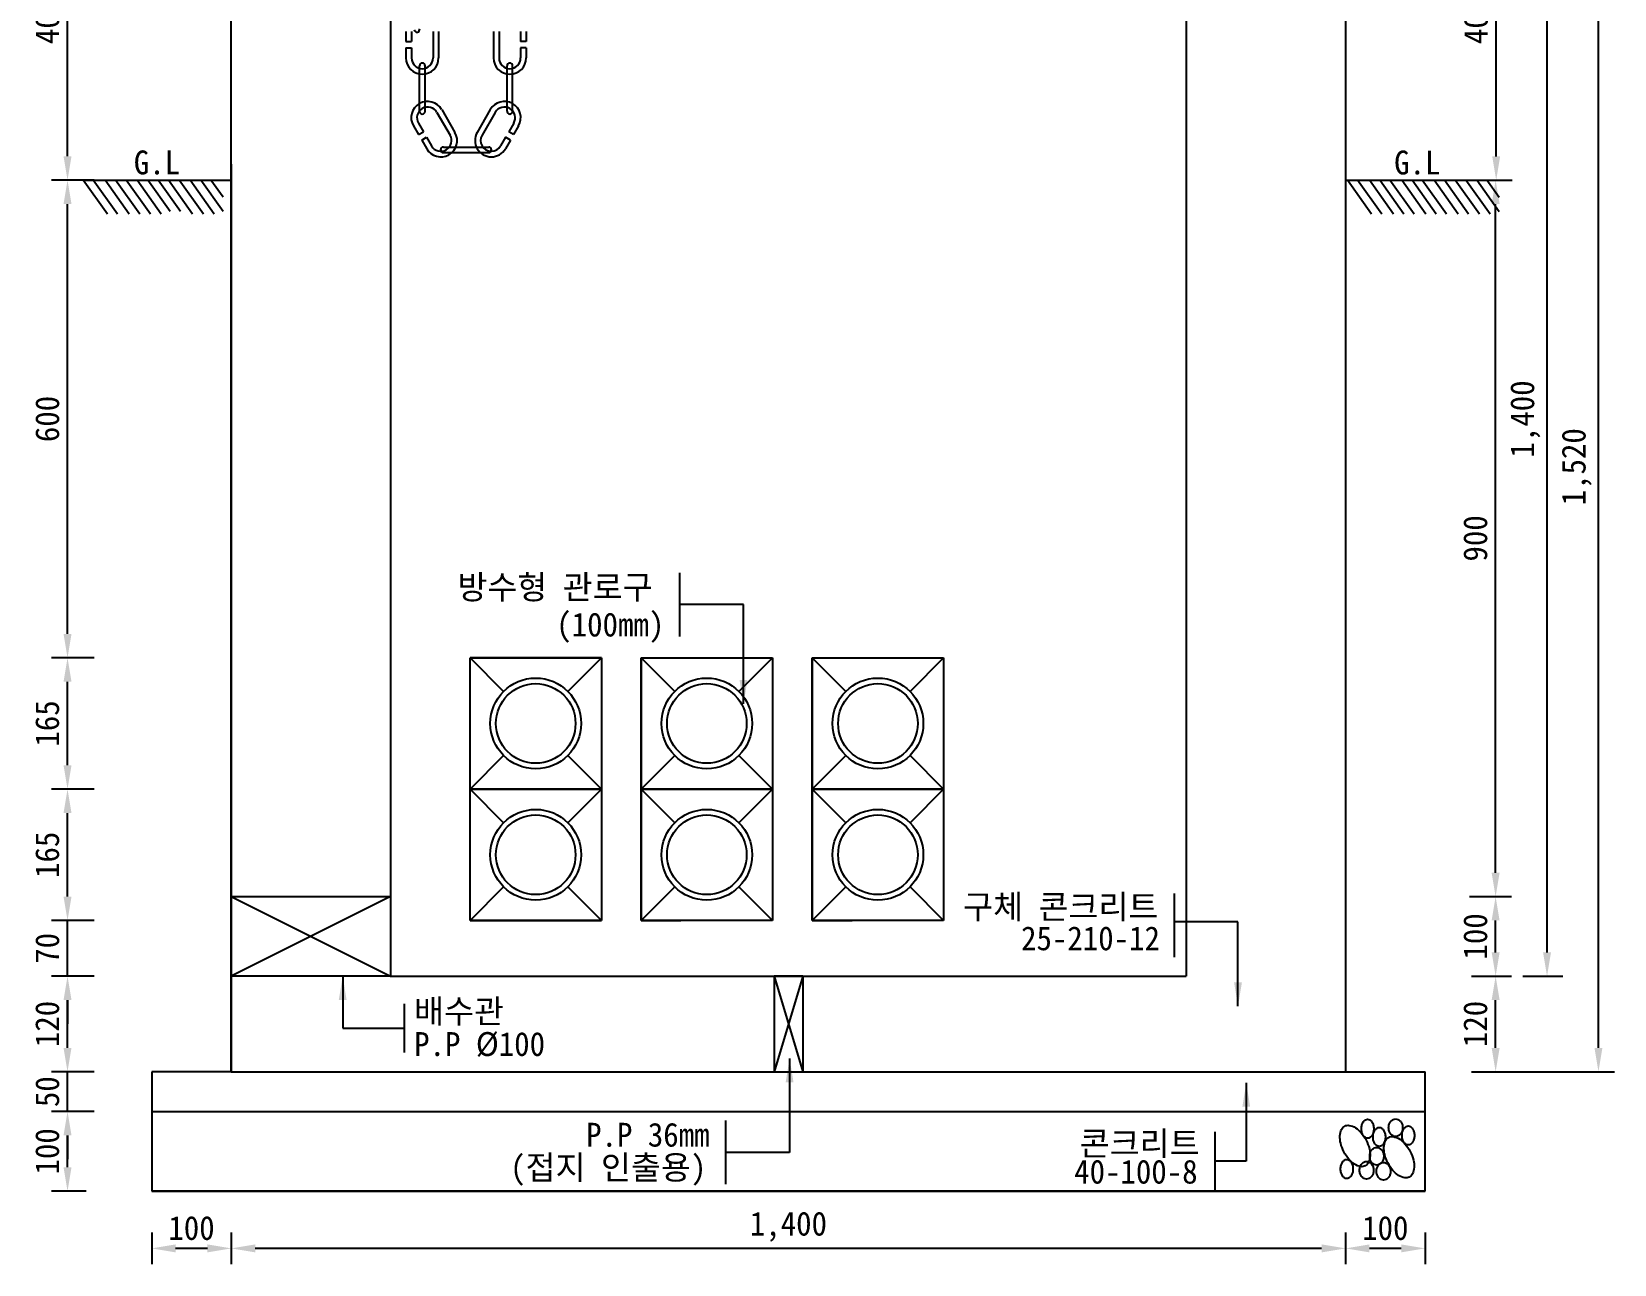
# Model space of a CAD drawing. Header units: millimetres. Extents: x 250 to 8210, y 580 to 5740.
# Drawn here: x 4670 to 6658, y 3254 to 4803 of the extents above; entities that cross this region are included whole.
import ezdxf

# ---------------------------------------------------------------- set-up
doc = ezdxf.new("R2010")
doc.units = ezdxf.units.MM
doc.header["$LTSCALE"] = 400
for name, color, linetype in [('ED-MANH', 3, 'Continuous'), ('ED-MISC', 3, 'Continuous'), ('ED-NEWC', 4, 'Continuous'), ('TT-BASE', 8, 'Continuous'), ('TT-DIMS', 1, 'Continuous'), ('TT-LEAL', 1, 'Continuous'), ('TT-LEAT', 3, 'Continuous'), ('TT-PATT', 5, 'Continuous'), ('TT-TEXT', 3, 'Continuous')]:
    doc.layers.add(name, color=color, linetype=linetype)
doc.styles.get("Standard").update_dxf_attribs({"font": 'GulimChe.ttf'})
doc.styles.add('굴림체', font='GulimChe.ttf')
doc.dimstyles.new('ISO-25', dxfattribs={"dimtxt": 2.5, "dimasz": 2.5, "dimexe": 1.25, "dimexo": 0.625, "dimtad": 1, "dimtxsty": 'Standard', "dimcen": 2.5, "dimadec": 0, "dimazin": 0, "dimtfac": 1, "dimtmove": 0, "dimatfit": 3, "dimfxl": 0, "dimarcsym": 0})

# ---------------------------------------------------------------- blocks, each defined once
blk = doc.blocks.new('*D26')
at = {"layer": 'Defpoints', "color": 0}
for p in [(6320.5, 3324.1), (6420.5, 3324.1), (6320.5, 3274.3)]:
    blk.add_point(p, dxfattribs=at)
at = {"layer": 'TT-DIMS', "color": 0, "lineweight": -2}
for p, q in [((6320.5, 3294.1), (6320.5, 3254.3)), ((6420.5, 3294.1), (6420.5, 3254.3)), ((6390.5, 3274.3), (6350.5, 3274.3))]:
    blk.add_line(p, q, dxfattribs=at)
at = {"layer": 'TT-DIMS', "color": 0}
for points in [[(6350.5, 3279.3), (6350.5, 3269.3), (6320.5, 3274.3)], [(6390.5, 3279.3), (6390.5, 3269.3), (6420.5, 3274.3)]]:
    blk.add_solid(points, dxfattribs=at)
at = {"layer": 'TT-DIMS', "color": 3, "insert": (6370.5, 3299.7), "char_height": 30, "attachment_point": 5, "style": '굴림체'}
blk.add_mtext('100', dxfattribs=at)
blk = doc.blocks.new('*D27')
at = {"layer": 'Defpoints', "color": 0}
for p in [(4920.5, 3324.1), (6320.5, 3324.1), (4920.5, 3274.3)]:
    blk.add_point(p, dxfattribs=at)
at = {"layer": 'TT-DIMS', "color": 0, "lineweight": -2}
for p, q in [((4920.5, 3294.1), (4920.5, 3254.3)), ((6320.5, 3294.1), (6320.5, 3254.3)), ((6290.5, 3274.3), (4950.5, 3274.3))]:
    blk.add_line(p, q, dxfattribs=at)
at = {"layer": 'TT-DIMS', "color": 0}
for points in [[(4950.5, 3279.3), (4950.5, 3269.3), (4920.5, 3274.3)], [(6290.5, 3279.3), (6290.5, 3269.3), (6320.5, 3274.3)]]:
    blk.add_solid(points, dxfattribs=at)
at = {"layer": 'TT-DIMS', "color": 3, "insert": (5620.5, 3301.5), "char_height": 30, "attachment_point": 5, "style": '굴림체'}
blk.add_mtext('1,400', dxfattribs=at)
blk = doc.blocks.new('*D28')
at = {"layer": 'Defpoints', "color": 0}
for p in [(4820.5, 3324.1), (4920.5, 3324.1), (4820.5, 3274.3)]:
    blk.add_point(p, dxfattribs=at)
at = {"layer": 'TT-DIMS', "color": 0, "lineweight": -2}
for p, q in [((4820.5, 3294.1), (4820.5, 3254.3)), ((4920.5, 3294.1), (4920.5, 3254.3)), ((4890.5, 3274.3), (4850.5, 3274.3))]:
    blk.add_line(p, q, dxfattribs=at)
at = {"layer": 'TT-DIMS', "color": 0}
for points in [[(4850.5, 3279.3), (4850.5, 3269.3), (4820.5, 3274.3)], [(4890.5, 3279.3), (4890.5, 3269.3), (4920.5, 3274.3)]]:
    blk.add_solid(points, dxfattribs=at)
at = {"layer": 'TT-DIMS', "color": 3, "insert": (4870.5, 3299.7), "char_height": 30, "attachment_point": 5, "style": '굴림체'}
blk.add_mtext('100', dxfattribs=at)
blk = doc.blocks.new('*D29')
at = {"layer": 'Defpoints', "color": 0}
for p in [(6513.2, 5016.2), (6573.7, 5016.2), (6513.2, 3616.2)]:
    blk.add_point(p, dxfattribs=at)
at = {"layer": 'TT-DIMS', "color": 0, "lineweight": -2}
for p, q in [((6543.2, 5016.2), (6593.7, 5016.2)), ((6573.7, 3646.2), (6573.7, 4986.2)), ((6543.2, 3616.2), (6593.7, 3616.2))]:
    blk.add_line(p, q, dxfattribs=at)
at = {"layer": 'TT-DIMS', "color": 0}
for points in [[(6568.7, 4986.2), (6578.7, 4986.2), (6573.7, 5016.2)], [(6568.7, 3646.2), (6578.7, 3646.2), (6573.7, 3616.2)]]:
    blk.add_solid(points, dxfattribs=at)
at = {"layer": 'TT-DIMS', "color": 3, "insert": (6546.4, 4316.2), "char_height": 30, "attachment_point": 5, "rotation": 90, "style": '굴림체'}
blk.add_mtext('1,400', dxfattribs=at)
blk = doc.blocks.new('*D30')
at = {"layer": 'Defpoints', "color": 0}
for p in [(4714.7, 5016.2), (4778.1, 5016.2), (4778.1, 4616.2)]:
    blk.add_point(p, dxfattribs=at)
at = {"layer": 'TT-DIMS', "color": 0, "lineweight": -2}
for p, q in [((4748.1, 5016.2), (4694.7, 5016.2)), ((4714.7, 4646.2), (4714.7, 4986.2)), ((4748.1, 4616.2), (4694.7, 4616.2))]:
    blk.add_line(p, q, dxfattribs=at)
at = {"layer": 'TT-DIMS', "color": 0}
for points in [[(4709.7, 4986.2), (4719.7, 4986.2), (4714.7, 5016.2)], [(4709.7, 4646.2), (4719.7, 4646.2), (4714.7, 4616.2)]]:
    blk.add_solid(points, dxfattribs=at)
at = {"layer": 'TT-DIMS', "color": 3, "insert": (4689.4, 4816.2), "char_height": 30, "attachment_point": 5, "rotation": 90, "style": '굴림체'}
blk.add_mtext('400', dxfattribs=at)
blk = doc.blocks.new('*D31')
at = {"layer": 'Defpoints', "color": 0}
for p in [(4714.7, 3616.2), (4778.1, 3616.2), (4768.2, 3496.2)]:
    blk.add_point(p, dxfattribs=at)
at = {"layer": 'TT-DIMS', "color": 0, "lineweight": -2}
for p, q in [((4748.1, 3616.2), (4694.7, 3616.2)), ((4714.7, 3526.2), (4714.7, 3586.2)), ((4738.2, 3496.2), (4694.7, 3496.2))]:
    blk.add_line(p, q, dxfattribs=at)
at = {"layer": 'TT-DIMS', "color": 0}
for points in [[(4709.7, 3586.2), (4719.7, 3586.2), (4714.7, 3616.2)], [(4709.7, 3526.2), (4719.7, 3526.2), (4714.7, 3496.2)]]:
    blk.add_solid(points, dxfattribs=at)
at = {"layer": 'TT-DIMS', "color": 3, "insert": (4689.3, 3556.2), "char_height": 30, "attachment_point": 5, "rotation": 90, "style": '굴림체'}
blk.add_mtext('120', dxfattribs=at)
blk = doc.blocks.new('*D32')
at = {"layer": 'Defpoints', "color": 0}
for p in [(6458.3, 4616.1), (6509.1, 4616.1), (6446.4, 3716.2)]:
    blk.add_point(p, dxfattribs=at)
at = {"layer": 'TT-DIMS', "color": 0, "lineweight": -2}
for p, q in [((6488.3, 4616.1), (6529.1, 4616.1)), ((6509.1, 3746.2), (6509.1, 4586.1)), ((6476.4, 3716.2), (6529.1, 3716.2))]:
    blk.add_line(p, q, dxfattribs=at)
at = {"layer": 'TT-DIMS', "color": 0}
for points in [[(6504.1, 4586.1), (6514.1, 4586.1), (6509.1, 4616.1)], [(6504.1, 3746.2), (6514.1, 3746.2), (6509.1, 3716.2)]]:
    blk.add_solid(points, dxfattribs=at)
at = {"layer": 'TT-DIMS', "color": 3, "insert": (6483.7, 4166.2), "char_height": 30, "attachment_point": 5, "rotation": 90, "style": '굴림체'}
blk.add_mtext('900', dxfattribs=at)
blk = doc.blocks.new('*D33')
at = {"layer": 'Defpoints', "color": 0}
for p in [(6446.4, 5016.2), (6509.8, 5016.2), (6446.4, 4616.1)]:
    blk.add_point(p, dxfattribs=at)
at = {"layer": 'TT-DIMS', "color": 0, "lineweight": -2}
for p, q in [((6476.4, 5016.2), (6529.8, 5016.2)), ((6509.8, 4646.1), (6509.8, 4986.2)), ((6476.4, 4616.1), (6529.8, 4616.1))]:
    blk.add_line(p, q, dxfattribs=at)
at = {"layer": 'TT-DIMS', "color": 0}
for points in [[(6504.8, 4986.2), (6514.8, 4986.2), (6509.8, 5016.2)], [(6504.8, 4646.1), (6514.8, 4646.1), (6509.8, 4616.1)]]:
    blk.add_solid(points, dxfattribs=at)
at = {"layer": 'TT-DIMS', "color": 3, "insert": (6484.4, 4816.2), "char_height": 30, "attachment_point": 5, "rotation": 90, "style": '굴림체'}
blk.add_mtext('400', dxfattribs=at)
blk = doc.blocks.new('*D19')
at = {"layer": 'Defpoints', "color": 0}
for p in [(6448.6, 3616.2), (6509.1, 3616.2), (6448.6, 3496.2)]:
    blk.add_point(p, dxfattribs=at)
at = {"layer": 'TT-DIMS', "color": 0, "lineweight": -2}
for p, q in [((6478.6, 3616.2), (6529.1, 3616.2)), ((6509.1, 3526.2), (6509.1, 3586.2)), ((6478.6, 3496.2), (6529.1, 3496.2))]:
    blk.add_line(p, q, dxfattribs=at)
at = {"layer": 'TT-DIMS', "color": 0}
for points in [[(6504.1, 3586.2), (6514.1, 3586.2), (6509.1, 3616.2)], [(6504.1, 3526.2), (6514.1, 3526.2), (6509.1, 3496.2)]]:
    blk.add_solid(points, dxfattribs=at)
at = {"layer": 'TT-DIMS', "color": 3, "insert": (6483.7, 3556.2), "char_height": 30, "attachment_point": 5, "rotation": 90, "style": '굴림체'}
blk.add_mtext('120', dxfattribs=at)
blk = doc.blocks.new('*D59')
at = {"layer": 'Defpoints', "color": 0}
for p in [(4714.7, 4616.2), (4778.1, 4616.2), (4778.1, 4016.2)]:
    blk.add_point(p, dxfattribs=at)
at = {"layer": 'TT-DIMS', "color": 0, "lineweight": -2}
for p, q in [((4748.1, 4616.2), (4694.7, 4616.2)), ((4714.7, 4046.2), (4714.7, 4586.2)), ((4748.1, 4016.2), (4694.7, 4016.2))]:
    blk.add_line(p, q, dxfattribs=at)
at = {"layer": 'TT-DIMS', "color": 0}
for points in [[(4709.7, 4586.2), (4719.7, 4586.2), (4714.7, 4616.2)], [(4709.7, 4046.2), (4719.7, 4046.2), (4714.7, 4016.2)]]:
    blk.add_solid(points, dxfattribs=at)
at = {"layer": 'TT-DIMS', "color": 3, "insert": (4689.4, 4316.2), "char_height": 30, "attachment_point": 5, "rotation": 90, "style": '굴림체'}
blk.add_mtext('600', dxfattribs=at)
blk = doc.blocks.new('*D88')
at = {"layer": 'Defpoints', "color": 0}
for p in [(6577.8, 5016.2), (6638.3, 5016.2), (6448.6, 3496.2)]:
    blk.add_point(p, dxfattribs=at)
at = {"layer": 'TT-DIMS', "color": 0, "lineweight": -2}
for p, q in [((6607.8, 5016.2), (6658.3, 5016.2)), ((6638.3, 3526.2), (6638.3, 4986.2)), ((6478.6, 3496.2), (6658.3, 3496.2))]:
    blk.add_line(p, q, dxfattribs=at)
at = {"layer": 'TT-DIMS', "color": 0}
for points in [[(6633.3, 4986.2), (6643.3, 4986.2), (6638.3, 5016.2)], [(6633.3, 3526.2), (6643.3, 3526.2), (6638.3, 3496.2)]]:
    blk.add_solid(points, dxfattribs=at)
at = {"layer": 'TT-DIMS', "color": 3, "insert": (6611, 4256.2), "char_height": 30, "attachment_point": 5, "rotation": 90, "style": '굴림체'}
blk.add_mtext('1,520', dxfattribs=at)
blk = doc.blocks.new('*D89')
at = {"layer": 'Defpoints', "color": 0}
for p in [(4714.7, 4016.2), (4778.1, 4016.2), (4778.1, 3851.2)]:
    blk.add_point(p, dxfattribs=at)
at = {"layer": 'TT-DIMS', "color": 0, "lineweight": -2}
for p, q in [((4748.1, 4016.2), (4694.7, 4016.2)), ((4714.7, 3881.2), (4714.7, 3986.2)), ((4748.1, 3851.2), (4694.7, 3851.2))]:
    blk.add_line(p, q, dxfattribs=at)
at = {"layer": 'TT-DIMS', "color": 0}
for points in [[(4709.7, 3986.2), (4719.7, 3986.2), (4714.7, 4016.2)], [(4709.7, 3881.2), (4719.7, 3881.2), (4714.7, 3851.2)]]:
    blk.add_solid(points, dxfattribs=at)
at = {"layer": 'TT-DIMS', "color": 3, "insert": (4689.3, 3933.7), "char_height": 30, "attachment_point": 5, "rotation": 90, "style": '굴림체'}
blk.add_mtext('165', dxfattribs=at)
blk = doc.blocks.new('*D90')
at = {"layer": 'Defpoints', "color": 0}
for p in [(4714.7, 3851.2), (4778.1, 3851.2), (4778.1, 3686.2)]:
    blk.add_point(p, dxfattribs=at)
at = {"layer": 'TT-DIMS', "color": 0, "lineweight": -2}
for p, q in [((4748.1, 3851.2), (4694.7, 3851.2)), ((4714.7, 3716.2), (4714.7, 3821.2)), ((4748.1, 3686.2), (4694.7, 3686.2))]:
    blk.add_line(p, q, dxfattribs=at)
at = {"layer": 'TT-DIMS', "color": 0}
for points in [[(4709.7, 3821.2), (4719.7, 3821.2), (4714.7, 3851.2)], [(4709.7, 3716.2), (4719.7, 3716.2), (4714.7, 3686.2)]]:
    blk.add_solid(points, dxfattribs=at)
at = {"layer": 'TT-DIMS', "color": 3, "insert": (4689.3, 3768.7), "char_height": 30, "attachment_point": 5, "rotation": 90, "style": '굴림체'}
blk.add_mtext('165', dxfattribs=at)
blk = doc.blocks.new('*D91')
at = {"layer": 'Defpoints', "color": 0}
for p in [(4714.7, 3686.2), (4778.1, 3686.2), (4778.1, 3616.2)]:
    blk.add_point(p, dxfattribs=at)
at = {"layer": 'TT-DIMS', "color": 0, "lineweight": -2}
for p, q in [((4714.7, 3716.2), (4714.7, 3746.2)), ((4748.1, 3686.2), (4694.7, 3686.2)), ((4714.7, 3616.2), (4714.7, 3686.2)), ((4748.1, 3616.2), (4694.7, 3616.2)), ((4714.7, 3586.2), (4714.7, 3556.2))]:
    blk.add_line(p, q, dxfattribs=at)
at = {"layer": 'TT-DIMS', "color": 0}
for points in [[(4709.7, 3716.2), (4719.7, 3716.2), (4714.7, 3686.2)], [(4709.7, 3586.2), (4719.7, 3586.2), (4714.7, 3616.2)]]:
    blk.add_solid(points, dxfattribs=at)
at = {"layer": 'TT-DIMS', "color": 3, "insert": (4689.4, 3651.2), "char_height": 30, "attachment_point": 5, "rotation": 90, "style": '굴림체'}
blk.add_mtext('70', dxfattribs=at)
blk = doc.blocks.new('*D112')
at = {"layer": 'Defpoints', "color": 0}
for p in [(4714.7, 3496.2), (4778.1, 3496.2), (4768.2, 3446.2)]:
    blk.add_point(p, dxfattribs=at)
at = {"layer": 'TT-DIMS', "color": 0, "lineweight": -2}
for p, q in [((4714.7, 3526.2), (4714.7, 3556.2)), ((4748.1, 3496.2), (4694.7, 3496.2)), ((4714.7, 3446.2), (4714.7, 3496.2)), ((4738.2, 3446.2), (4694.7, 3446.2)), ((4714.7, 3416.2), (4714.7, 3386.2))]:
    blk.add_line(p, q, dxfattribs=at)
at = {"layer": 'TT-DIMS', "color": 0}
for points in [[(4709.7, 3526.2), (4719.7, 3526.2), (4714.7, 3496.2)], [(4709.7, 3416.2), (4719.7, 3416.2), (4714.7, 3446.2)]]:
    blk.add_solid(points, dxfattribs=at)
at = {"layer": 'TT-DIMS', "color": 3, "insert": (4689.4, 3471.2), "char_height": 30, "attachment_point": 5, "rotation": 90, "style": '굴림체'}
blk.add_mtext('50', dxfattribs=at)
blk = doc.blocks.new('*D113')
at = {"layer": 'Defpoints', "color": 0}
for p in [(4714.7, 3446.2), (4778.1, 3446.2), (4768.2, 3346.2)]:
    blk.add_point(p, dxfattribs=at)
at = {"layer": 'TT-DIMS', "color": 0, "lineweight": -2}
for p, q in [((4748.1, 3446.2), (4694.7, 3446.2)), ((4714.7, 3376.2), (4714.7, 3416.2)), ((4738.2, 3346.2), (4694.7, 3346.2))]:
    blk.add_line(p, q, dxfattribs=at)
at = {"layer": 'TT-DIMS', "color": 0}
for points in [[(4709.7, 3416.2), (4719.7, 3416.2), (4714.7, 3446.2)], [(4709.7, 3376.2), (4719.7, 3376.2), (4714.7, 3346.2)]]:
    blk.add_solid(points, dxfattribs=at)
at = {"layer": 'TT-DIMS', "color": 3, "insert": (4689.3, 3396.2), "char_height": 30, "attachment_point": 5, "rotation": 90, "style": '굴림체'}
blk.add_mtext('100', dxfattribs=at)
blk = doc.blocks.new('*D119')
at = {"layer": 'Defpoints', "color": 0}
for p in [(6448.6, 3716.2), (6509.1, 3716.2), (6448.6, 3616.2)]:
    blk.add_point(p, dxfattribs=at)
at = {"layer": 'TT-DIMS', "color": 0, "lineweight": -2}
for p, q in [((6478.6, 3716.2), (6529.1, 3716.2)), ((6509.1, 3646.2), (6509.1, 3686.2)), ((6478.6, 3616.2), (6529.1, 3616.2))]:
    blk.add_line(p, q, dxfattribs=at)
at = {"layer": 'TT-DIMS', "color": 0}
for points in [[(6504.1, 3686.2), (6514.1, 3686.2), (6509.1, 3716.2)], [(6504.1, 3646.2), (6514.1, 3646.2), (6509.1, 3616.2)]]:
    blk.add_solid(points, dxfattribs=at)
at = {"layer": 'TT-DIMS', "color": 3, "insert": (6483.7, 3666.2), "char_height": 30, "attachment_point": 5, "rotation": 90, "style": '굴림체'}
blk.add_mtext('100', dxfattribs=at)

msp = doc.modelspace()

# ---------------------------------------------------------------- linework, layer by layer
at = {"layer": 'ED-MANH'}
for p, q in [((4920.46545016, 3496.23657198), (4920.46545016, 5016.23657198)), ((5120.46545016, 5016.23657198), (5120.46545016, 3616.23657198)), ((6120.46542516, 5016.23657198), (6120.46542516, 3616.23657198)), ((6320.46542516, 5016.23657198), (6320.46542516, 3496.23657198)), ((4920.46545016, 4636.23657199), (4920.46545016, 3496.23657199)), ((6320.46542516, 4636.23657199), (6320.46542516, 3496.23657199)), ((5120.46545016, 3616.23657198), (6120.46542516, 3616.23657198))]:
    msp.add_line(p, q, dxfattribs=at)
at = {"layer": 'ED-MISC'}
for p, q in [((5220.46547516, 4016.23657198), (5385.46547516, 4016.23657198)), ((5220.46547516, 3851.23657198), (5220.46547516, 4016.23657198)), ((5220.46547516, 4016.23657198), (5385.46547516, 4016.23657198)), ((5220.46547516, 4016.23657198), (5262.66038863, 3974.04165851)), ((5385.46547516, 4016.23657198), (5220.46547516, 4016.23657198)), ((5385.46547516, 4016.23657198), (5220.46547516, 4016.23657198)), ((5385.46547516, 4016.23657198), (5343.27056169, 3974.04165851)), ((5385.46547516, 4016.23657198), (5385.46547516, 3686.23657198)), ((5435.46547516, 3851.23657198), (5435.46547516, 4016.23657198)), ((5435.46547516, 4016.23657198), (5477.66038863, 3974.04165851)), ((5435.46547516, 4016.23657198), (5435.46547516, 3851.23657198)), ((5435.46547516, 4016.23657198), (5600.46547516, 4016.23657198)), ((5600.46547516, 4016.23657198), (5558.27056169, 3974.04165851)), ((5600.46547516, 4016.23657198), (5600.46547516, 3851.23657198)), ((5650.46547516, 3851.23657198), (5650.46547516, 4016.23657198)), ((5650.46547516, 4016.23657198), (5692.66038863, 3974.04165851)), ((5650.46547516, 4016.23657198), (5650.46547516, 3851.23657198)), ((5650.46547516, 4016.23657198), (5815.46547516, 4016.23657198)), ((5815.46547516, 4016.23657198), (5773.27056169, 3974.04165851)), ((5815.46547516, 4016.23657198), (5815.46547516, 3851.23657198)), ((5262.66038863, 3893.43148546), (5220.46547516, 3851.23657198)), ((5343.27056169, 3893.43148546), (5385.46547516, 3851.23657198)), ((5477.66038863, 3893.43148546), (5435.46547516, 3851.23657198)), ((5558.27056169, 3893.43148546), (5600.46547516, 3851.23657198)), ((5692.66038863, 3893.43148546), (5650.46547516, 3851.23657198)), ((5773.27056169, 3893.43148546), (5815.46547516, 3851.23657198)), ((5220.46547516, 3851.23657198), (5385.46547516, 3851.23657198)), ((5220.46547516, 3851.23657198), (5385.46547516, 3851.23657198)), ((5385.46547516, 3851.23657198), (5220.46547516, 3851.23657198)), ((5220.46547516, 3686.23657198), (5220.46547516, 3851.23657198)), ((5220.46547516, 3851.23657198), (5385.46547516, 3851.23657198)), ((5220.46547516, 3851.23657198), (5262.66038863, 3809.04165851)), ((5385.46547516, 3851.23657198), (5220.46547516, 3851.23657198)), ((5385.46547516, 3851.23657198), (5343.27056169, 3809.04165851)), ((5600.46547516, 3851.23657198), (5435.46547516, 3851.23657198)), ((5435.46547516, 3851.23657198), (5485.46547516, 3851.23657198)), ((5435.46547516, 3686.23657198), (5435.46547516, 3851.23657198)), ((5435.46547516, 3851.23657198), (5600.46547516, 3851.23657198)), ((5435.46547516, 3851.23657198), (5477.66038863, 3809.04165851)), ((5435.46547516, 3851.23657198), (5435.46547516, 3686.23657198)), ((5600.46547516, 3851.23657198), (5435.46547516, 3851.23657198)), ((5600.46547516, 3851.23657198), (5558.27056169, 3809.04165851)), ((5600.46547516, 3851.23657198), (5600.46547516, 3686.23657198)), ((5815.46547516, 3851.23657198), (5650.46547516, 3851.23657198)), ((5650.46547516, 3851.23657198), (5700.46547516, 3851.23657198)), ((5650.46547516, 3686.23657198), (5650.46547516, 3851.23657198)), ((5650.46547516, 3851.23657198), (5815.46547516, 3851.23657198)), ((5650.46547516, 3851.23657198), (5692.66038863, 3809.04165851)), ((5650.46547516, 3851.23657198), (5650.46547516, 3686.23657198)), ((5815.46547516, 3851.23657198), (5650.46547516, 3851.23657198)), ((5815.46547516, 3851.23657198), (5773.27056169, 3809.04165851)), ((5815.46547516, 3851.23657198), (5815.46547516, 3686.23657198)), ((5262.66038863, 3728.43148546), (5220.46547516, 3686.23657198)), ((5343.27056169, 3728.43148546), (5385.46547516, 3686.23657198)), ((5477.66038863, 3728.43148546), (5435.46547516, 3686.23657198)), ((5558.27056169, 3728.43148546), (5600.46547516, 3686.23657198)), ((5692.66038863, 3728.43148546), (5650.46547516, 3686.23657198)), ((5773.27056169, 3728.43148546), (5815.46547516, 3686.23657198)), ((5220.46547516, 3686.23657198), (5385.46547516, 3686.23657198)), ((5220.46547516, 3686.23657198), (5385.46547516, 3686.23657198)), ((5385.46547516, 3686.23657198), (5220.46547516, 3686.23657198)), ((5600.46547516, 3686.23657198), (5435.46547516, 3686.23657198)), ((5435.46547516, 3686.23657198), (5485.46547516, 3686.23657198)), ((5815.46547516, 3686.23657198), (5650.46547516, 3686.23657198)), ((5650.46547516, 3686.23657198), (5700.46547516, 3686.23657198))]:
    msp.add_line(p, q, dxfattribs=at)
for centre, radius in [((5302.96547516, 3933.73657198), 57), ((5302.96547516, 3933.73657198), 50), ((5517.96547516, 3933.73657198), 57), ((5517.96547516, 3933.73657198), 50), ((5732.96547516, 3933.73657198), 57), ((5732.96547516, 3933.73657198), 50), ((5302.96547516, 3768.73657198), 57), ((5302.96547516, 3768.73657198), 50), ((5517.96547516, 3768.73657198), 57), ((5517.96547516, 3768.73657198), 50), ((5732.96547516, 3768.73657198), 57), ((5732.96547516, 3768.73657198), 50)]:
    msp.add_circle(centre, radius, dxfattribs=at)
at = {"layer": 'ED-NEWC'}
for p, q in [((5139.99725168, 4802.73620227), (5139.99725168, 4790.23619915)), ((5146.99725343, 4802.73620227), (5146.99725343, 4790.23619915)), ((5173.99726018, 4802.73620227), (5173.99726018, 4769.73619402)), ((5180.99726193, 4802.73620227), (5180.99726193, 4769.73619402)), ((5249.96544503, 4802.73620227), (5249.96544503, 4769.73619402)), ((5256.96544678, 4802.73620227), (5256.96544678, 4769.73619402)), ((5283.96545353, 4802.73620227), (5283.96545353, 4790.23619915)), ((5290.96545528, 4802.73620227), (5290.96545528, 4790.23619915)), ((5139.99725168, 4790.23619915), (5146.99725343, 4790.23619915)), ((5139.99725168, 4782.23619715), (5146.99725343, 4782.23619715)), ((5139.99725168, 4782.23619715), (5139.99725168, 4769.73619402)), ((5146.99725343, 4782.23619715), (5146.99725343, 4769.73619402)), ((5290.96545528, 4790.23619915), (5283.96545353, 4790.23619915)), ((5290.96545528, 4782.23619715), (5283.96545353, 4782.23619715)), ((5283.96545353, 4782.23619715), (5283.96545353, 4769.73619402)), ((5290.96545528, 4782.23619715), (5290.96545528, 4769.73619402)), ((5156.99725593, 4702.73617727), (5156.99725593, 4759.73619152)), ((5163.99725768, 4702.73617727), (5163.99725768, 4759.73619152)), ((5266.96544928, 4702.73617727), (5266.96544928, 4759.73619152)), ((5273.96545103, 4702.73617727), (5273.96545103, 4759.73619152)), ((5178.93860436, 4701.29483396), (5195.43860849, 4672.71598849)), ((5185.00078371, 4704.79483483), (5201.50078783, 4676.21598936)), ((5245.96192325, 4704.79483483), (5229.46191913, 4676.21598936)), ((5252.0241026, 4701.29483396), (5235.52409847, 4672.71598849)), ((5149.49373327, 4684.29482971), (5155.74373484, 4673.46950946)), ((5155.55591262, 4687.79483058), (5161.80591418, 4676.96951033)), ((5155.74373484, 4673.46950946), (5161.80591418, 4676.96951033)), ((5275.40679434, 4687.79483058), (5269.15679278, 4676.96951033)), ((5275.21897212, 4673.46950946), (5269.15679278, 4676.96951033)), ((5281.46897369, 4684.29482971), (5275.21897212, 4673.46950946)), ((5159.74373584, 4666.54130449), (5165.80591518, 4670.04130537)), ((5159.74373584, 4666.54130449), (5165.9937374, 4655.71598424)), ((5165.80591518, 4670.04130537), (5172.05591674, 4659.21598511)), ((5186.99726343, 4657.7746418), (5243.96544353, 4657.7746418)), ((5265.15679178, 4670.04130537), (5258.90679022, 4659.21598511)), ((5271.21897112, 4666.54130449), (5264.96896956, 4655.71598424)), ((5271.21897112, 4666.54130449), (5265.15679178, 4670.04130537)), ((5186.99726343, 4650.77464005), (5243.96544353, 4650.77464005)), ((5638.46543766, 3616.23657198), (5602.46543766, 3616.23657198)), ((5602.46543766, 3616.23657198), (5602.46543766, 3496.23657198)), ((5602.46543766, 3616.23657198), (5638.46543766, 3496.23657198)), ((5638.46543766, 3616.23657198), (5602.46543766, 3496.23657198)), ((5638.46543766, 3616.23657198), (5638.46543766, 3496.23657198)), ((5602.46543766, 3496.23657198), (5638.46543766, 3496.23657198))]:
    msp.add_line(p, q, dxfattribs=at)
msp.add_lwpolyline([(5120.46545016, 3616.23657198), (4920.46545016, 3616.23657198), (4920.46545016, 3716.23657198), (5120.46545016, 3716.23657198)], close=True, dxfattribs=at)
at = {"layer": 'ED-NEWC', "flags": 128}
for points in [[(4920.46545016, 3716.23657198), (5120.46545016, 3616.23657198)], [(5120.46545016, 3716.23657198), (4920.46545016, 3616.23657198)]]:
    msp.add_lwpolyline(points, dxfattribs=at)
at = {"layer": 'ED-NEWC'}
for centre, radius, start, end in [((5153.75892978, 4805.61408566), 3.50000088, 190.0000000006, 10.0000000006), ((5160.4972568, 4769.73619402), 20.50000513, 180, 0), ((5160.4972568, 4769.73619402), 13.50000338, 180, 0), ((5160.4972568, 4759.73619152), 3.50000088, 0, 180), ((5270.46545016, 4769.73619402), 20.50000513, 180, 0), ((5270.46545016, 4769.73619402), 13.50000338, 180, 0), ((5270.46545016, 4759.73619152), 3.50000088, 0, 180), ((5167.0350918, 4694.54483227), 20.50000513, 29.9999999942, 209.9999999942), ((5263.71544847, 4694.54483227), 20.50000513, 330.0000000058, 150.0000000058), ((5167.24725849, 4694.54483227), 13.50000338, 29.9999999942, 209.9999999942), ((5160.4972568, 4702.73617727), 3.50000088, 180, 0), ((5263.71544847, 4694.54483227), 13.50000338, 330.0000000058, 150.0000000058), ((5270.46545016, 4702.73617727), 3.50000088, 180, 0), ((5183.74726262, 4665.9659868), 20.50000513, 209.9999999942, 29.9999999942), ((5247.21544435, 4665.9659868), 20.50000513, 150.0000000058, 330.0000000058), ((5183.74726262, 4665.9659868), 13.50000338, 209.9999999942, 29.9999999942), ((5186.99726343, 4654.27464093), 3.50000088, 90, 270), ((5247.21544435, 4665.9659868), 13.50000338, 150.0000000058, 330.0000000058), ((5243.96544353, 4654.27464093), 3.50000088, 270, 90)]:
    msp.add_arc(centre, radius, start, end, dxfattribs=at)
at = {"layer": 'TT-BASE'}
for p, q in [((4734.46419005, 4616.23657199), (4920.46545016, 4616.23657199)), ((4764.79097532, 4573.63243333), (4734.46419005, 4616.23657199)), ((4777.4546425, 4573.63243333), (4747.12785723, 4616.23657199)), ((4792.29802187, 4573.63243333), (4761.9712366, 4616.23657199)), ((4805.3981164, 4573.63243333), (4775.07133113, 4616.23657199)), ((4818.9346383, 4573.63243333), (4788.60785302, 4616.23657199)), ((4832.46873559, 4573.63243333), (4802.14195032, 4616.23657199)), ((4843.8289103, 4576.68984269), (4815.67847221, 4616.23657199)), ((4856.62593028, 4576.68984269), (4828.47549219, 4616.23657199)), ((4871.902372, 4573.63243333), (4841.57558673, 4616.23657199)), ((4885.43889389, 4573.63243333), (4855.11210862, 4616.23657199)), ((4898.97299119, 4573.63243333), (4868.64620592, 4616.23657199)), ((4910.3331659, 4576.68984269), (4882.18272781, 4616.23657199)), ((4910.3331659, 4594.66754816), (4894.97974779, 4616.23657199)), ((6320.46542516, 4616.13657198), (6513.5535703, 4616.13657198)), ((6353.30135315, 4573.53243332), (6322.97456788, 4616.13657198)), ((6365.96502032, 4573.53243332), (6335.63823505, 4616.13657198)), ((6380.8083997, 4573.53243332), (6350.48161442, 4616.13657198)), ((6393.90849423, 4573.53243332), (6363.58170896, 4616.13657198)), ((6406.57216141, 4573.53243332), (6376.24537614, 4616.13657198)), ((6421.41554078, 4573.53243332), (6391.08875551, 4616.13657198)), ((6434.51563531, 4573.53243332), (6404.18885004, 4616.13657198)), ((6447.17930249, 4573.53243332), (6416.85251722, 4616.13657198)), ((6462.02268186, 4573.53243332), (6431.69589659, 4616.13657198)), ((6475.1227764, 4573.53243332), (6444.79599112, 4616.13657198)), ((6488.65929829, 4573.53243332), (6458.33251302, 4616.13657198)), ((6502.19339559, 4573.53243332), (6471.86661031, 4616.13657198)), ((6513.5535703, 4576.58984268), (6485.40313221, 4616.13657198)), ((6513.5535703, 4594.56754816), (6498.20015219, 4616.13657198)), ((4920.46542516, 3496.23657198), (4820.46542516, 3496.23657198)), ((4820.46542516, 3496.23657198), (4820.46542516, 3346.23657198)), ((4920.46545016, 3496.23657198), (6420.46545016, 3496.23657198)), ((6420.46545016, 3346.23657198), (6420.46545016, 3496.23657198)), ((4820.46542516, 3446.23657198), (6420.46545016, 3446.23657198)), ((4820.46542516, 3346.23657198), (6420.46545016, 3346.23657198)), ((6420.46545016, 3346.23657198), (4820.46542516, 3346.23657198))]:
    msp.add_line(p, q, dxfattribs=at)
at = {"layer": 'TT-LEAL'}
for p, q in [((5484.09009616, 4042.97150327), (5484.09009616, 4122.97150327)), ((6105.38412689, 3720.14098176), (6105.38412689, 3640.14098176)), ((5138.18055542, 3520.26665486), (5138.18055542, 3581.52421944)), ((5541.97580486, 3354.79555129), (5541.97580486, 3434.79555129)), ((6156.26024227, 3420.79745084), (6156.26024227, 3346.23657198))]:
    msp.add_line(p, q, dxfattribs=at)
at = {"layer": 'TT-PATT'}
for points in [[(6345.29660124, 3377.9506308, -0.1607464383), (6339.62106826, 3377.05537793, -0.1062418378), (6331.64343371, 3380.18642873, -0.0706843187), (6324.77632776, 3386.29281947, -0.0569658529), (6318.45276575, 3395.75719115, -0.0569658529), (6314.42801061, 3406.40440271, -0.0706843187), (6313.45151175, 3415.54177662, -0.1062418378), (6315.5415332, 3423.85309074, -0.1607464383), (6319.56933848, 3427.9506433, -0.1607464383), (6325.24487146, 3428.84589616, -0.1062418378), (6333.22250601, 3425.71484537, -0.0706843187), (6340.08961196, 3419.60845463, -0.0569658529), (6346.41317397, 3410.14408294, -0.0569658529), (6350.43792911, 3399.49687139, -0.0706843187), (6351.41442797, 3390.35949747, -0.1062418378), (6349.32440653, 3382.04818335, -0.1607464383)], [(6348.25888369, 3412.68226406, -0.1429550188), (6345.48566638, 3413.4916964, -0.1071737315), (6342.77427822, 3416.1820507, -0.0784341247), (6341.13165532, 3419.86813939, -0.0657605852), (6340.50248025, 3424.63128306, -0.0657605852), (6341.13165532, 3429.39442674, -0.0784341247), (6342.77427822, 3433.08051543, -0.1071737315), (6345.48566638, 3435.77086972, -0.1429550188), (6348.25888369, 3436.58030206, -0.1429550188), (6351.03210101, 3435.77086972, -0.1071737315), (6353.74348917, 3433.08051543, -0.0784341247), (6355.38611207, 3429.39442674, -0.0657605852), (6356.01528714, 3424.63128306, -0.0657605852), (6355.38611207, 3419.86813939, -0.0784341247), (6353.74348917, 3416.1820507, -0.1071737315), (6351.03210101, 3413.4916964, -0.1429550188)], [(6362.82506547, 3402.29907484, -0.1429550188), (6360.05184815, 3403.10850718, -0.1071737315), (6357.34045999, 3405.79886148, -0.0784341247), (6355.69783709, 3409.48495017, -0.0657605852), (6355.06866202, 3414.24809384, -0.0657605852), (6355.69783709, 3419.01123752, -0.0784341247), (6357.34045999, 3422.69732621, -0.1071737315), (6360.05184815, 3425.3876805, -0.1429550188), (6362.82506547, 3426.19711284, -0.1429550188), (6365.59828278, 3425.3876805, -0.1071737315), (6368.30967094, 3422.69732621, -0.0784341247), (6369.95229385, 3419.01123752, -0.0657605852), (6370.58146892, 3414.24809384, -0.0657605852), (6369.95229385, 3409.48495017, -0.0784341247), (6368.30967094, 3405.79886148, -0.1071737315), (6365.59828278, 3403.10850718, -0.1429550188)], [(6383.48445684, 3437.0034325, -0.1209571441), (6386.7457511, 3436.20276454, -0.1051361893), (6389.7125037, 3433.74924359, -0.0884869636), (6391.59485328, 3430.25216001, -0.079485013), (6392.29224517, 3425.89293661, -0.079485013), (6391.59485328, 3421.5337132, -0.0884869636), (6389.7125037, 3418.03662962, -0.1051361893), (6386.7457511, 3415.58310868, -0.1209571441), (6383.48445684, 3414.78244072, -0.1209571441), (6380.22316257, 3415.58310868, -0.1051361893), (6377.25640998, 3418.03662962, -0.0884869636), (6375.37406039, 3421.5337132, -0.079485013), (6374.6766685, 3425.89293661, -0.079485013), (6375.37406039, 3430.25216001, -0.0884869636), (6377.25640998, 3433.74924359, -0.1051361893), (6380.22316257, 3436.20276454, -0.1209571441)], [(6399.26533597, 3404.20057136, -0.1429550188), (6396.49211865, 3405.0100037, -0.1071737315), (6393.78073049, 3407.700358, -0.0784341247), (6392.13810759, 3411.38644669, -0.0657605852), (6391.50893252, 3416.14959036, -0.0657605852), (6392.13810759, 3420.91273403, -0.0784341247), (6393.78073049, 3424.59882272, -0.1071737315), (6396.49211865, 3427.28917702, -0.1429550188), (6399.26533597, 3428.09860936, -0.1429550188), (6402.03855329, 3427.28917702, -0.1071737315), (6404.74994145, 3424.59882272, -0.0784341247), (6406.39256435, 3420.91273403, -0.0657605852), (6407.02173942, 3416.14959036, -0.0657605852), (6406.39256435, 3411.38644669, -0.0784341247), (6404.74994145, 3407.700358, -0.1071737315), (6402.03855329, 3405.0100037, -0.1429550188)], [(6359.70947383, 3401.21192543, -0.1209571441), (6362.97076809, 3400.41125747, -0.1051361893), (6365.93752069, 3397.95773652, -0.0884869636), (6367.81987028, 3394.46065295, -0.079485013), (6368.51726217, 3390.10142954, -0.079485013), (6367.81987028, 3385.74220613, -0.0884869636), (6365.93752069, 3382.24512255, -0.1051361893), (6362.97076809, 3379.79160161, -0.1209571441), (6359.70947383, 3378.99093365, -0.1209571441), (6356.44817957, 3379.79160161, -0.1051361893), (6353.48142697, 3382.24512255, -0.0884869636), (6351.59907738, 3385.74220613, -0.079485013), (6350.90168549, 3390.10142954, -0.079485013), (6351.59907738, 3394.46065295, -0.0884869636), (6353.48142697, 3397.95773652, -0.1051361893), (6356.44817957, 3400.41125747, -0.1209571441)], [(6400.6030818, 3363.75917907, -0.1607464383), (6394.92754882, 3362.86392621, -0.1062418378), (6386.94991427, 3365.994977, -0.0706843187), (6380.08280831, 3372.10136774, -0.0569658529), (6373.75924631, 3381.56573943, -0.0569658529), (6369.73449116, 3392.21295098, -0.0706843187), (6368.7579923, 3401.3503249, -0.1062418378), (6370.84801375, 3409.66163902, -0.1607464383), (6374.87581903, 3413.75919157, -0.1607464383), (6380.55135201, 3414.65444444, -0.1062418378), (6388.52898656, 3411.52339364, -0.0706843187), (6395.39609252, 3405.4170029, -0.0569658529), (6401.71965452, 3395.95263122, -0.0569658529), (6405.74440966, 3385.30541966, -0.0706843187), (6406.72090852, 3376.16804575, -0.1062418378), (6404.63088708, 3367.85673162, -0.1607464383)], [(6322.10302952, 3362.08349753, -0.1429550188), (6319.3298122, 3362.89292987, -0.1071737315), (6316.61842404, 3365.58328417, -0.0784341247), (6314.97580114, 3369.26937286, -0.0657605852), (6314.34662607, 3374.03251653, -0.0657605852), (6314.97580114, 3378.7956602, -0.0784341247), (6316.61842404, 3382.48174889, -0.1071737315), (6319.3298122, 3385.17210319, -0.1429550188), (6322.10302952, 3385.98153553, -0.1429550188), (6324.87624683, 3385.17210319, -0.1071737315), (6327.58763499, 3382.48174889, -0.0784341247), (6329.2302579, 3378.7956602, -0.0657605852), (6329.85943297, 3374.03251653, -0.0657605852), (6329.2302579, 3369.26937286, -0.0784341247), (6327.58763499, 3365.58328417, -0.1071737315), (6324.87624683, 3362.89292987, -0.1429550188)], [(6346.91401876, 3383.54739768, -0.1209571441), (6350.17531302, 3382.74672972, -0.1051361893), (6353.14206562, 3380.29320878, -0.0884869636), (6355.02441521, 3376.7961252, -0.079485013), (6355.72180709, 3372.43690179, -0.079485013), (6355.02441521, 3368.07767838, -0.0884869636), (6353.14206562, 3364.58059481, -0.1051361893), (6350.17531302, 3362.12707386, -0.1209571441), (6346.91401876, 3361.3264059, -0.1209571441), (6343.65272449, 3362.12707386, -0.1051361893), (6340.6859719, 3364.58059481, -0.0884869636), (6338.80362231, 3368.07767838, -0.079485013), (6338.10623042, 3372.43690179, -0.079485013), (6338.80362231, 3376.7961252, -0.0884869636), (6340.6859719, 3380.29320878, -0.1051361893), (6343.65272449, 3382.74672972, -0.1209571441)], [(6368.24748152, 3382.2899898, -0.1209571441), (6371.50877579, 3381.48932184, -0.1051361893), (6374.47552838, 3379.03580089, -0.0884869636), (6376.35787797, 3375.53871731, -0.079485013), (6377.05526986, 3371.17949391, -0.079485013), (6376.35787797, 3366.8202705, -0.0884869636), (6374.47552838, 3363.32318692, -0.1051361893), (6371.50877579, 3360.86966598, -0.1209571441), (6368.24748152, 3360.06899802, -0.1209571441), (6364.98618726, 3360.86966598, -0.1051361893), (6362.01943466, 3363.32318692, -0.0884869636), (6360.13708507, 3366.8202705, -0.079485013), (6359.43969319, 3371.17949391, -0.079485013), (6360.13708507, 3375.53871731, -0.0884869636), (6362.01943466, 3379.03580089, -0.1051361893), (6364.98618726, 3381.48932184, -0.1209571441)]]:
    msp.add_lwpolyline(points, format="xyb", close=True, dxfattribs=at)

# ---------------------------------------------------------------- texts
at = {"layer": 'TT-LEAT'}
for s, p in [('방수형 관로구', (5204.53578026, 4089.97150327)), ('(100mm)', (5328.80439728, 4042.97150327)), ('구체 콘크리트', (5840.11708868, 3688.50119118)), ('25-210-12', (5912.81828945, 3648.82001765)), ('P.P 36mm', (5366.31794043, 3402.10231475)), ('(접지 인출용)', (5270.89953199, 3361.00994012))]:
    msp.add_text(s, height=30, dxfattribs=at).set_placement(p)
at = {"layer": 'TT-LEAT', "char_height": 30}
for s, insert, attachment_point in [('콘크리트', (6137.09003491, 3421.17912456), 3), ('40-100-8', (5979.56399912, 3385.69717401), 1)]:
    msp.add_mtext(s, dxfattribs=dict(at, insert=insert, attachment_point=attachment_point))
at = {"layer": 'TT-TEXT'}
for s, p in [('G.L', (4798.07393187, 4623.45439352)), ('G.L', (6381.63575517, 4623.35439352)), ('배수관', (5150.22814298, 3557.12231135)), ('P.P Ø100', (5150.22814298, 3516.0378582))]:
    msp.add_text(s, height=30, dxfattribs=at).set_placement(p)

# ---------------------------------------------------------------- dimensions: what is measured, and where the dimension line sits
at = {"layer": 'TT-DIMS'}
for base, p1, p2, angle, override, picture, middle in [((4714.73135875, 5016.23657198), (4778.06583668, 4616.23657199), (4778.06583668, 5016.23657198), 90, {"dimscale": 10, "dimtxt": 3, "dimasz": 3, "dimexe": 2, "dimexo": 3, "dimgap": 1, "dimdec": 4, "dimlunit": 6, "dimtxsty": '굴림체', "dimcen": 1, "dimclrt": 3, "dimaunit": 1, "dimtdec": 4, "dimtix": 1, "dimtmove": 2, "dimtvp": 2}, '*D30', (4689.35236939, 4816.23657198)), ((6638.26716326, 5016.23657198), (6448.59862951, 3496.23657198), (6577.81209315, 5016.23657198), 90, {"dimscale": 10, "dimtxt": 3, "dimasz": 3, "dimexe": 2, "dimexo": 3, "dimgap": 1, "dimdec": 4, "dimlunit": 6, "dimtxsty": '굴림체', "dimcen": 1, "dimclrt": 3, "dimaunit": 1, "dimtdec": 4, "dimtix": 1, "dimtmove": 2, "dimtvp": 2}, '*D88', (6611.03312071, 4256.23657198)), ((6573.66043144, 5016.23657198), (6513.20536133, 3616.23657198), (6513.20536133, 5016.23657198), 90, {"dimscale": 10, "dimtxt": 3, "dimasz": 3, "dimexe": 2, "dimexo": 3, "dimgap": 1, "dimdec": 4, "dimlunit": 6, "dimtxsty": '굴림체', "dimcen": 1, "dimclrt": 3, "dimaunit": 1, "dimtdec": 4, "dimtix": 1, "dimtmove": 2, "dimtvp": 2}, '*D29', (6546.42638889, 4316.23657198)), ((4714.73135875, 4616.23657198), (4778.06583668, 4016.23657199), (4778.06583668, 4616.23657198), 90, {"dimscale": 10, "dimtxt": 3, "dimasz": 3, "dimexe": 2, "dimexo": 3, "dimgap": 1, "dimdec": 4, "dimlunit": 6, "dimtxsty": '굴림체', "dimcen": 1, "dimclrt": 3, "dimaunit": 1, "dimtdec": 4, "dimtix": 1, "dimtmove": 2, "dimtvp": 2}, '*D59', (4689.392263, 4316.23657198)), ((6509.05369962, 4616.13657198), (6446.35568826, 3716.23657198), (6458.33251302, 4616.13657198), 90, {"dimscale": 10, "dimtxt": 3, "dimasz": 3, "dimexe": 2, "dimexo": 3, "dimgap": 1, "dimdec": 0, "dimrnd": 0, "dimlunit": 6, "dimtxsty": '굴림체', "dimcen": 1, "dimclrt": 3, "dimaunit": 1, "dimtdec": 4, "dimtix": 1, "dimtmove": 2, "dimtvp": 2}, '*D32', (6483.71460388, 4166.18657198)), ((4714.73135875, 4016.23657198), (4778.06583668, 3851.23657199), (4778.06583668, 4016.23657198), 90, {"dimscale": 10, "dimtxt": 3, "dimasz": 3, "dimexe": 2, "dimexo": 3, "dimgap": 1, "dimdec": 4, "dimlunit": 6, "dimtxsty": '굴림체', "dimcen": 1, "dimclrt": 3, "dimaunit": 1, "dimtdec": 4, "dimtix": 1, "dimtmove": 2, "dimtvp": 2}, '*D89', (4689.33242258, 3933.73657198)), ((4714.73135875, 3851.23657198), (4778.06583668, 3686.23657199), (4778.06583668, 3851.23657198), 90, {"dimscale": 10, "dimtxt": 3, "dimasz": 3, "dimexe": 2, "dimexo": 3, "dimgap": 1, "dimdec": 4, "dimlunit": 6, "dimtxsty": '굴림체', "dimcen": 1, "dimclrt": 3, "dimaunit": 1, "dimtdec": 4, "dimtix": 1, "dimtmove": 2, "dimtvp": 2}, '*D90', (4689.33242258, 3768.73657198)), ((4714.73135875, 3686.23657198), (4778.06583668, 3616.23657199), (4778.06583668, 3686.23657198), 90, {"dimscale": 10, "dimtxt": 3, "dimasz": 3, "dimexe": 2, "dimexo": 3, "dimgap": 1, "dimdec": 4, "dimlunit": 6, "dimtxsty": '굴림체', "dimcen": 1, "dimclrt": 3, "dimaunit": 1, "dimtdec": 4, "dimtix": 1, "dimtmove": 2, "dimtvp": 2}, '*D91', (4689.35236939, 3651.23657198)), ((6509.05369962, 3716.23657198), (6448.59862951, 3616.23657198), (6448.59862951, 3716.23657198), 90, {"dimscale": 10, "dimtxt": 3, "dimasz": 3, "dimexe": 2, "dimexo": 3, "dimgap": 1, "dimdec": 4, "dimlunit": 6, "dimtxsty": '굴림체', "dimcen": 1, "dimclrt": 3, "dimaunit": 1, "dimtdec": 4, "dimtix": 1, "dimtmove": 2, "dimtvp": 2}, '*D119', (6483.65476345, 3666.23657198)), ((4714.73135875, 3616.23657199), (4768.16326329, 3496.23657198), (4778.06583668, 3616.23657199), 90, {"dimscale": 10, "dimtxt": 3, "dimasz": 3, "dimexe": 2, "dimexo": 3, "dimgap": 1, "dimdec": 4, "dimlunit": 6, "dimtxsty": '굴림체', "dimcen": 1, "dimclrt": 3, "dimaunit": 1, "dimtdec": 4, "dimtix": 1, "dimtmove": 2, "dimtvp": 2}, '*D31', (4689.33242258, 3556.23657198)), ((6509.05369962, 3616.23657198), (6448.59862951, 3496.23657198), (6448.59862951, 3616.23657198), 90, {"dimscale": 10, "dimtxt": 3, "dimasz": 3, "dimexe": 2, "dimexo": 3, "dimgap": 1, "dimdec": 4, "dimlunit": 6, "dimtxsty": '굴림체', "dimcen": 1, "dimclrt": 3, "dimaunit": 1, "dimtdec": 4, "dimtix": 1, "dimtmove": 2, "dimtvp": 2}, '*D19', (6483.65476345, 3556.23657198)), ((4714.73135875, 3496.23657199), (4768.16326329, 3446.23657198), (4778.06583668, 3496.23657199), 90, {"dimscale": 10, "dimtxt": 3, "dimasz": 3, "dimexe": 2, "dimexo": 3, "dimgap": 1, "dimdec": 4, "dimlunit": 6, "dimtxsty": '굴림체', "dimcen": 1, "dimclrt": 3, "dimaunit": 1, "dimtdec": 4, "dimtix": 1, "dimtmove": 2, "dimtvp": 2}, '*D112', (4689.392263, 3471.23657198)), ((4714.73135875, 3446.23657199), (4768.16326329, 3346.23657198), (4778.06583668, 3446.23657199), 90, {"dimscale": 10, "dimtxt": 3, "dimasz": 3, "dimexe": 2, "dimexo": 3, "dimgap": 1, "dimdec": 4, "dimlunit": 6, "dimtxsty": '굴림체', "dimcen": 1, "dimclrt": 3, "dimaunit": 1, "dimtdec": 4, "dimtix": 1, "dimtmove": 2, "dimtvp": 2}, '*D113', (4689.33242258, 3396.23657198)), ((4820.46542516, 3274.26399039), (4920.46545016, 3324.14312333), (4820.46542516, 3324.14312333), 180, {"dimscale": 10, "dimtxt": 3, "dimasz": 3, "dimexe": 2, "dimexo": 3, "dimgap": 1, "dimdec": 4, "dimlunit": 6, "dimtxsty": '굴림체', "dimcen": 1, "dimclrt": 3, "dimaunit": 1, "dimtdec": 4, "dimtix": 1, "dimtmove": 2, "dimtvp": 2}, '*D28', (4870.46543766, 3299.66292656)), ((4920.46545016, 3274.26399039), (6320.46542516, 3324.14312333), (4920.46545016, 3324.14312333), 180, {"dimscale": 10, "dimtxt": 3, "dimasz": 3, "dimexe": 2, "dimexo": 3, "dimgap": 1, "dimdec": 4, "dimlunit": 6, "dimtxsty": '굴림체', "dimcen": 1, "dimclrt": 3, "dimaunit": 1, "dimtdec": 4, "dimtix": 1, "dimtmove": 2, "dimtvp": 2}, '*D27', (5620.46543766, 3301.49803295)), ((6320.46542516, 3274.26399039), (6420.46545016, 3324.14312333), (6320.46542516, 3324.14312333), 180, {"dimscale": 10, "dimtxt": 3, "dimasz": 3, "dimexe": 2, "dimexo": 3, "dimgap": 1, "dimdec": 4, "dimlunit": 6, "dimtxsty": '굴림체', "dimcen": 1, "dimclrt": 3, "dimaunit": 1, "dimtdec": 4, "dimtix": 1, "dimtmove": 2, "dimtvp": 2}, '*D26', (6370.46543766, 3299.66292656))]:
    dim = msp.add_linear_dim(base=base, p1=p1, p2=p2, angle=angle, dimstyle='ISO-25', override=override, dxfattribs=at)
    dim.commit()
    dim.dimension.update_dxf_attribs({"geometry": picture, "text_midpoint": middle})
dim = msp.add_linear_dim(base=(6509.77052912, 5016.23657198), p1=(6446.35568826, 4616.13657198), p2=(6446.35568826, 5016.23657198), angle=90, text='400', dimstyle='ISO-25', override={"dimscale": 10, "dimtxt": 3, "dimasz": 3, "dimexe": 2, "dimexo": 3, "dimgap": 1, "dimdec": 4, "dimlunit": 6, "dimtxsty": '굴림체', "dimcen": 1, "dimclrt": 3, "dimaunit": 1, "dimtdec": 4, "dimtix": 1, "dimtmove": 2, "dimtvp": 2}, dxfattribs=at)
dim.commit()
dim.dimension.update_dxf_attribs({"geometry": '*D33', "text_midpoint": (6484.39153976, 4816.18657198)})

# ---------------------------------------------------------------- leaders
at = {"layer": 'TT-LEAL'}
for points, override in [([(5564.09009616, 3958.23396999), (5564.09009616, 4082.97150327), (5484.09009616, 4082.97150327)], {"dimscale": 10, "dimtxt": 3, "dimasz": 3, "dimexe": 2, "dimexo": 3, "dimgap": 1, "dimtad": 0, "dimdec": 0, "dimlunit": 6, "dimtxsty": '굴림체', "dimcen": 1, "dimaunit": 1, "dimtix": 1, "dimtmove": 2, "dimtvp": 2}), ([(6185.38412689, 3578.55067099), (6185.38412689, 3684.34036028), (6105.38412689, 3684.34036028)], {"dimscale": 10, "dimtxt": 3, "dimasz": 3, "dimexe": 2, "dimexo": 3, "dimgap": 1, "dimtad": 0, "dimdec": 0, "dimlunit": 6, "dimtxsty": '굴림체', "dimcen": 1, "dimaunit": 1, "dimtix": 1, "dimtmove": 2, "dimtvp": 2}), ([(5060.46545016, 3616.23657198), (5060.46545016, 3550.89543715), (5138.18055542, 3550.89543715)], {"dimscale": 10, "dimtxt": 3, "dimasz": 3, "dimexe": 2, "dimexo": 3, "dimgap": 1, "dimdec": 0, "dimlunit": 6, "dimtxsty": '굴림체', "dimcen": 1, "dimclrt": 7, "dimaunit": 1, "dimtdec": 4, "dimtix": 1, "dimtmove": 2, "dimtvp": 2}), ([(5621.97580486, 3512.96017568), (5621.97580486, 3394.79555129), (5541.97580486, 3394.79555129)], {"dimscale": 10, "dimtxt": 3, "dimasz": 3, "dimexe": 2, "dimexo": 3, "dimgap": 1, "dimtad": 0, "dimdec": 0, "dimlunit": 6, "dimtxsty": '굴림체', "dimcen": 1, "dimaunit": 1, "dimtix": 1, "dimtmove": 2, "dimtvp": 2})]:
    msp.add_leader(points, dimstyle='ISO-25', override=override, dxfattribs=at)
at = {"layer": 'TT-LEAL', "annotation_type": 0, "has_hookline": 1, "hookline_direction": 1, "text_width": 155.90425532}
msp.add_leader([(6195.79870288, 3482.15090106), (6195.79870288, 3383.82420372), (6156.26024227, 3383.82420372)], dimstyle='ISO-25', override={"dimscale": 10, "dimtxt": 3, "dimasz": 3, "dimexe": 2, "dimexo": 3, "dimgap": 1, "dimtad": 0, "dimdec": 0, "dimlunit": 6, "dimtxsty": '굴림체', "dimcen": 1, "dimaunit": 1, "dimtix": 1, "dimtmove": 2, "dimtvp": 2}, dxfattribs=at)

doc.saveas('drawing.dxf')
